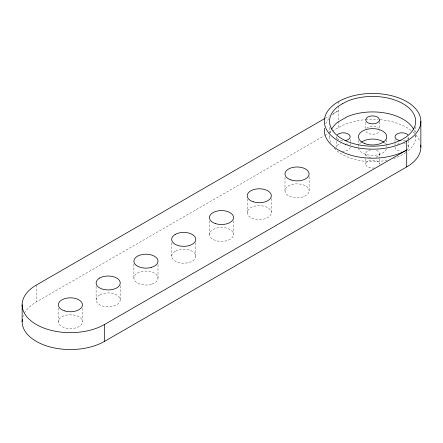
<?xml version="1.0" encoding="UTF-8"?>
<svg xmlns="http://www.w3.org/2000/svg" width="443" height="443" viewBox="0 0 443 443"><rect width="100%" height="100%" fill="white"/><g stroke="black" fill="none" stroke-linecap="round" stroke-linejoin="round"><path stroke-width="0.33" stroke-dasharray="2.21 1.66" d="M325.317 118.226L329.503 115.806M333.092 113.735L338.48 110.628A48.254 27.859 0 0 0 331.857 115.396M24.509 313.074A48.254 27.859 0 0 1 36.282 301.982L324.115 135.802M324.713 135.458L328.307 133.382M328.905 133.038L338.48 127.512A48.254 27.859 0 0 1 365.049 119.693M399.281 143.565L398.445 143.765A6.894 3.981 0 0 0 397.022 144.396M365.94 131.327L366.627 132.285A6.894 3.981 0 0 0 378.566 132.285L379.258 131.327A6.894 3.981 0 0 0 379.49 130.297M415.678 126.704L415.678 132.086M415.678 135.453L415.678 136.798M408.789 140.049L408.789 136.798A6.894 3.981 0 0 1 405.849 140.06M408.789 140.702L408.789 147.209M395.001 139.401L395.001 142.652M395.001 143.305L395.001 147.209A6.894 3.981 0 0 0 398.445 150.653L400.112 151.052A6.894 3.981 0 0 0 401.297 151.174M386.711 139.838L386.711 145.044M386.711 145.697L386.711 146.998M379.49 121.836L379.49 128.996M379.49 153.71L379.49 158.267M379.49 158.915L379.49 164.12A6.894 3.981 0 0 0 379.258 163.09L378.566 162.132A6.894 3.981 0 0 0 366.627 162.132L365.94 163.09A6.894 3.981 0 0 0 374.385 167.969M365.708 122.484L365.708 128.343M365.708 153.71L365.708 158.267M365.708 158.915L365.708 164.12M358.487 140.265L358.487 146.771A14.132 8.157 0 0 1 358.78 145.503M350.197 139.401L350.197 142.652M350.197 143.305L350.197 145.254M338.48 101.619L338.48 105.478M338.48 106.121L338.48 120.756M338.48 121.432L338.48 127.512M336.409 138.748L336.409 136.798A6.894 3.981 0 0 0 343.303 140.774M336.409 141.35L336.409 147.209A6.894 3.981 0 0 1 340.949 143.471M329.514 127.374L329.514 132.086M329.514 135.453L329.514 136.798M309.114 176.646L309.114 190.828A12.061 6.966 0 0 1 291.018 196.858A12.061 6.966 0 0 1 291.018 184.797A12.061 6.966 0 0 1 309.114 190.828M284.987 177.322L284.987 190.828M271.337 198.453L271.337 212.634A12.061 6.966 0 0 1 253.241 218.665A12.061 6.966 0 0 1 253.241 206.604A12.061 6.966 0 0 1 271.337 212.634M247.211 199.129L247.211 212.634M233.561 220.935L233.561 234.447A12.061 6.966 0 0 1 215.47 240.477A12.061 6.966 0 0 1 215.47 228.411A12.061 6.966 0 0 1 233.561 234.447M209.439 220.935L209.439 234.447M195.789 242.747L195.789 256.253M171.662 242.747L171.662 256.253M158.013 264.554L158.013 278.066M133.886 263.878L133.886 278.066M120.241 285.691L120.241 299.872M96.114 286.366L96.114 299.872M82.464 308.173L82.464 321.679A12.061 6.966 0 0 1 64.368 327.715A12.061 6.966 0 0 1 64.368 315.649A12.061 6.966 0 0 1 82.464 321.679M58.338 308.173L58.338 321.679M36.282 285.098L36.282 301.982M405.339 140.243A6.894 3.981 0 0 1 400.112 140.641M407.865 145.221A6.894 3.981 0 0 1 406.768 150.022M403.678 143.366A6.894 3.981 0 0 1 405.339 143.765M365.674 119.638A48.254 27.859 0 0 1 378.272 119.544M380.149 119.693A48.254 27.859 0 0 1 411.636 130.835M412.926 131.914A48.254 27.859 0 0 1 414.698 133.598M416.01 135.054A48.254 27.859 0 0 1 419.515 140.708M386.418 148.914A14.132 8.157 0 0 1 383.566 152.353L382.038 153.278A14.132 8.157 0 0 1 363.692 153.544L362.086 152.658A14.132 8.157 0 0 1 358.542 148.051M359.699 143.881A14.132 8.157 0 0 1 361.178 142.402M384.463 142.773A14.132 8.157 0 0 1 385.515 143.903M22.903 316.784A48.254 27.859 0 0 1 23.485 315.178M325.683 123.818A48.254 27.859 0 0 1 328.778 118.663M415.623 135.497A43.082 24.874 0 0 1 407.455 151.417M405.904 152.575A43.082 24.874 0 0 1 393.484 158.55M387.188 160.2A43.082 24.874 0 0 1 334.21 148.089M330.705 142.602A43.082 24.874 0 0 1 329.575 135.497M330.046 132.906A43.082 24.874 0 0 1 331.292 129.733M414.211 130.358A43.082 24.874 0 0 1 415.152 132.906M376.046 157.154A6.894 3.981 0 0 0 379.258 152.68L378.566 151.722A6.894 3.981 0 0 0 376.046 150.266M370.813 157.553A6.894 3.981 0 0 1 365.94 152.68L366.627 151.722A6.894 3.981 0 0 1 370.813 149.867M366.627 128.304A6.894 3.981 0 0 1 378.566 128.304M350.197 147.209A6.894 3.981 0 0 1 346.747 150.653L345.086 151.052A6.894 3.981 0 0 1 342.107 151.129M346.747 143.765A6.894 3.981 0 0 1 348.176 144.396M99.647 294.949L98.418 295.78A12.061 6.966 0 0 0 99.647 304.795A12.061 6.966 0 0 0 115.269 305.504L116.708 304.795A12.061 6.966 0 0 0 116.708 294.949A12.061 6.966 0 0 0 99.647 294.949M175.195 251.331L173.966 252.161A12.061 6.966 0 0 0 174.553 260.777A12.061 6.966 0 0 0 189.2 262.461L190.817 261.891A12.061 6.966 0 0 0 192.256 251.331L190.817 250.622A12.061 6.966 0 0 0 175.195 251.331M151.428 284.268L149.679 284.688A12.061 6.966 0 0 1 137.419 282.988L136.189 282.158A12.061 6.966 0 0 1 142.225 271.437L144.064 271.182A12.061 6.966 0 0 1 153.04 272.428L154.48 273.137A12.061 6.966 0 0 1 151.428 284.268"/><path stroke-width="0.66" d="M361.632 142.065L363.16 141.14A14.132 8.157 0 0 1 381.506 140.874L383.112 141.76A14.132 8.157 0 0 1 384.042 142.424M324.713 118.574L36.282 285.098A48.254 27.859 0 0 0 36.282 324.492A48.254 27.859 0 0 0 104.52 324.492L406.718 150.022A48.254 27.859 0 0 1 352.395 155.626A48.254 27.859 0 0 1 324.498 128.138M22.3 319.497A48.254 27.859 0 0 0 50.203 346.98A48.254 27.859 0 0 0 104.52 341.381L406.718 166.906A48.254 27.859 0 0 0 420.7 145.022M345.086 140.641L346.747 140.243A6.894 3.981 0 0 0 346.747 133.349L345.086 132.955A6.894 3.981 0 0 0 337.333 134.805M400.112 140.641L398.445 140.243A6.894 3.981 0 0 1 398.445 133.349L400.112 132.955A6.894 3.981 0 0 1 407.865 134.805M420.85 121.321L420.85 147.209M406.718 141.018L406.718 166.906M104.52 324.492L104.52 341.381M22.15 304.795L22.15 321.679M331.624 129.112A43.082 24.874 0 0 1 337.743 122.179L347.273 116.675A43.082 24.874 0 0 1 413.574 129.112M379.258 120.911L378.566 121.875A6.894 3.981 0 0 1 366.627 121.875L365.94 120.911A6.894 3.981 0 0 1 372.596 115.905A6.894 3.981 0 0 1 379.258 120.911M99.647 278.06L98.418 278.896A12.061 6.966 0 0 0 99.647 287.911A12.061 6.966 0 0 0 115.269 288.62L116.708 287.911A12.061 6.966 0 0 0 116.708 278.06A12.061 6.966 0 0 0 99.647 278.06M175.195 234.447L173.966 235.277A12.061 6.966 0 0 0 174.553 243.894A12.061 6.966 0 0 0 189.2 245.577L190.817 245.001A12.061 6.966 0 0 0 192.256 234.447L190.817 233.732A12.061 6.966 0 0 0 175.195 234.447M342.278 103.817L337.743 106.697A43.082 24.874 0 0 0 363.642 145.647A43.082 24.874 0 0 0 414.737 116.149A43.082 24.874 0 0 0 347.273 101.198L342.278 103.817M151.428 267.384L149.679 267.799A12.061 6.966 0 0 1 137.419 266.105L136.189 265.274A12.061 6.966 0 0 1 142.225 254.553L144.064 254.299A12.061 6.966 0 0 1 153.04 255.545L154.48 256.253A12.061 6.966 0 0 1 151.428 267.384M345.269 144.28A48.254 27.859 0 0 0 420.7 123.503A48.254 27.859 0 0 0 351.825 96.175A48.254 27.859 0 0 0 345.269 144.28M64.368 310.825A12.061 6.966 0 0 0 82.464 304.795A12.061 6.966 0 0 0 64.368 298.765A12.061 6.966 0 0 0 64.368 310.825M364.882 143.632A14.132 8.157 0 0 0 386.711 137.236A14.132 8.157 0 0 0 366.2 129.522A14.132 8.157 0 0 0 364.882 143.632M291.018 179.974A12.061 6.966 0 0 0 309.114 173.944A12.061 6.966 0 0 0 291.018 167.914A12.061 6.966 0 0 0 291.018 179.974M215.47 223.593A12.061 6.966 0 0 0 233.561 217.563A12.061 6.966 0 0 0 215.47 211.527A12.061 6.966 0 0 0 215.47 223.593M253.241 201.781A12.061 6.966 0 0 0 271.337 195.751A12.061 6.966 0 0 0 253.241 189.72A12.061 6.966 0 0 0 253.241 201.781"/></g></svg>
